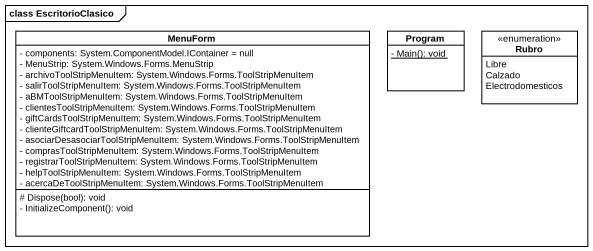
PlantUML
@startuml
mainframe class EscritorioClasico
hide circle
hide empty members
skinparam classAttributeIconSize 0
class MenuForm {
  - components: System.ComponentModel.IContainer = null
  - MenuStrip: System.Windows.Forms.MenuStrip
  - archivoToolStripMenuItem: System.Windows.Forms.ToolStripMenuItem
  - salirToolStripMenuItem: System.Windows.Forms.ToolStripMenuItem
  - aBMToolStripMenuItem: System.Windows.Forms.ToolStripMenuItem
  - clientesToolStripMenuItem: System.Windows.Forms.ToolStripMenuItem
  - giftCardsToolStripMenuItem: System.Windows.Forms.ToolStripMenuItem
  - clienteGiftcardToolStripMenuItem: System.Windows.Forms.ToolStripMenuItem
  - asociarDesasociarToolStripMenuItem: System.Windows.Forms.ToolStripMenuItem
  - comprasToolStripMenuItem: System.Windows.Forms.ToolStripMenuItem
  - registrarToolStripMenuItem: System.Windows.Forms.ToolStripMenuItem
  - helpToolStripMenuItem: System.Windows.Forms.ToolStripMenuItem
  - acercaDeToolStripMenuItem: System.Windows.Forms.ToolStripMenuItem
  # Dispose(bool): void
  - InitializeComponent(): void
}
class Program {
  {static} - Main(): void
}
enum Rubro {
  Libre
  Calzado
  Electrodomesticos
}
@enduml
